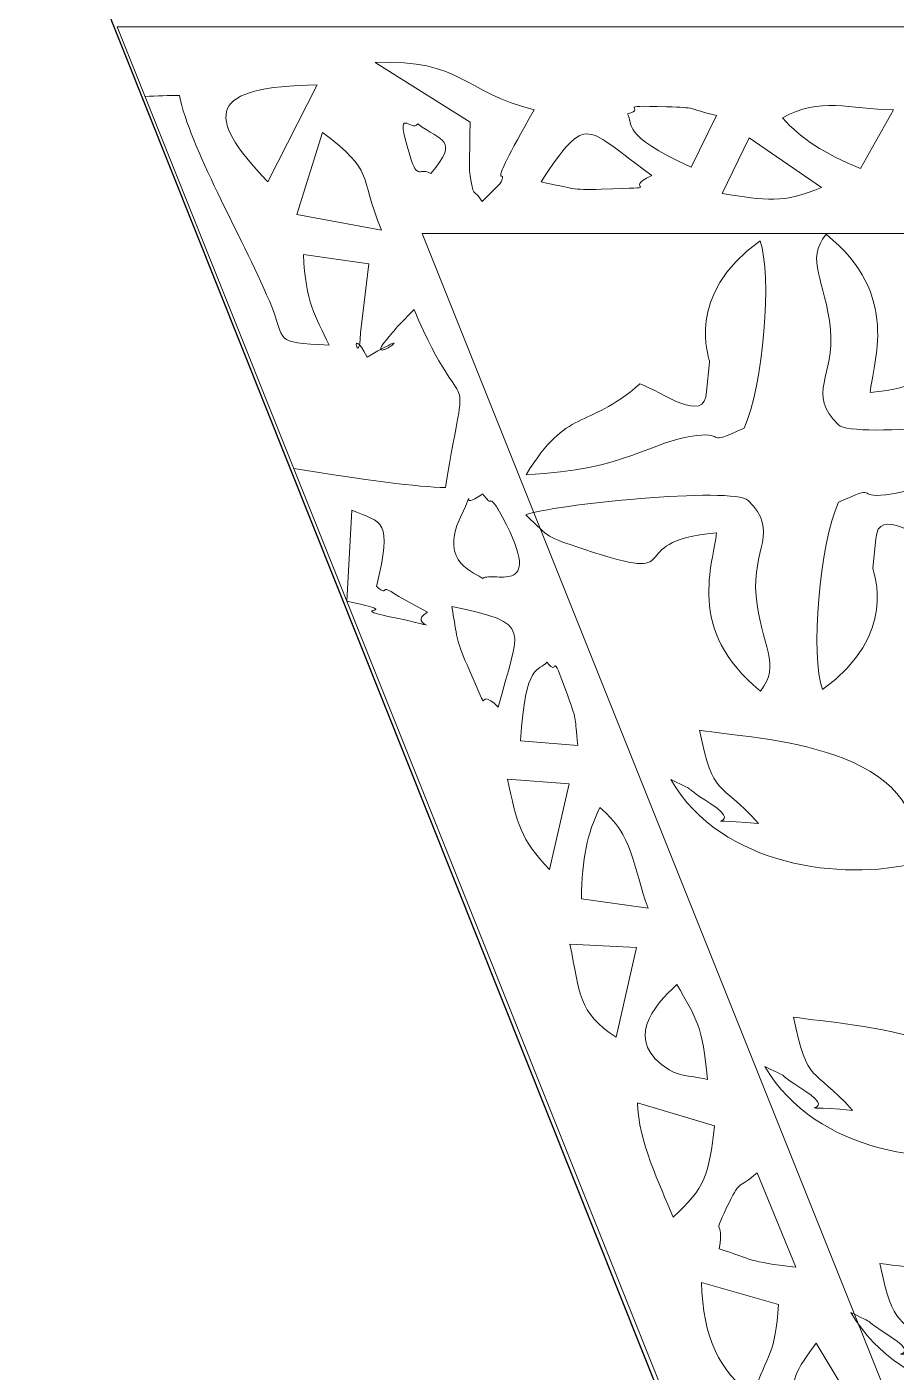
# Model space of a CAD drawing. Header units: inches. Extents: x 249 to 1192, y -18 to 440.
# Drawn here: x 599.255 to 599.886, y 265.172 to 266.148 of the extents above; entities that cross this region are included whole.
import ezdxf

# ---------------------------------------------------------------- set-up
doc = ezdxf.new("R2010")
doc.units = ezdxf.units.IN
doc.header["$MEASUREMENT"] = 0
doc.layers.add('ACP', color=15, linetype='Continuous', lineweight=15)
doc.layers.add('KOLOM', color=5, linetype='Continuous')

# ---------------------------------------------------------------- blocks, each defined once
blk = doc.blocks.new('GOTGAA')
for points in [[(0.01962130052610511, 2.461579883541902), (1.019621299984611, -0.03842011650981324), (0.0196212999846109, -0.03842011650981324), (0.0196212999846109, 2.461579883490187)], [(0.01962129998461107, 2.057692524164811), (0.7980663558168338, 0.1115798834901867), (0.0196212999846109, 0.1115798834901868)]]:
    blk.add_lwpolyline(points)
for points in [[(0.5122094207046025, 0.9168548972063868), (0.5122094207046025, 0.9168548972063868), (0.4742638931887094, 0.9800083029793144), (0.4742638931887094, 0.9800083029793144)], [(0.4742638931887094, 0.9800083029793144), (0.4742638931887094, 0.9800083029793144), (0.5122094207046025, 0.9168548972063868), (0.5122094207046025, 0.9168548972063868)], [(0.5320618563726914, 0.9666196965069502), (0.5271955113657849, 0.9430444893151397), (0.5321216740625812, 0.9431148630679511), (0.5122094207046025, 0.9168548972063868)], [(0.5122094207046025, 0.9168548972063868), (0.5321216740625812, 0.9431148630679511), (0.5271955113657849, 0.9430444893151397), (0.5320618563726914, 0.9666196965069502)], [(0.5395214741706973, 0.8888707744009435), (0.5419282565168462, 0.9247402762089011), (0.5468684939642046, 0.9238324547976345), (0.5584309015511135, 0.9544379998953013)], [(0.5584309015511135, 0.9544379998953013), (0.5468684939642046, 0.9238324547976345), (0.5419282565168462, 0.9247402762089011), (0.5395214741706973, 0.8888707744009435)], [(0.5584309015511135, 0.9544379998953013), (0.5819674031788779, 0.9381535134947493), (0.5946909776871743, 0.9120976315163377), (0.5953419349006794, 0.872829077447591)], [(0.5953419349006794, 0.872829077447591), (0.5946909776871743, 0.9120976315163377), (0.5819674031788779, 0.9381535134947493), (0.5584309015511135, 0.9544379998953013)], [(0.5953419349006794, 0.872829077447591), (0.5953419349006794, 0.872829077447591), (0.5395214741706973, 0.8888707744009435), (0.5395214741706973, 0.8888707744009435)], [(0.5395214741706973, 0.8888707744009435), (0.5395214741706973, 0.8888707744009435), (0.5953419349006794, 0.872829077447591), (0.5953419349006794, 0.872829077447591)], [(0.5269914274826317, 0.8616853936899095), (0.5622099720770845, 0.8576494589661774), (0.5578116125263735, 0.8563053202874801), (0.5824987250126036, 0.8482791937793428)], [(0.5549438820993098, 0.793229325642645), (0.5549438820993098, 0.793229325642645), (0.5269914274826317, 0.8616853936899095), (0.5269914274826317, 0.8616853936899095)], [(0.5269914274826317, 0.8616853936899095), (0.5269914274826317, 0.8616853936899095), (0.5549438820993098, 0.793229325642645), (0.5549438820993098, 0.793229325642645)], [(0.5824987250126036, 0.8482791937793428), (0.5578116125263735, 0.8563053202874801), (0.5622099720770845, 0.8576494589661774), (0.5269914274826317, 0.8616853936899095)], [(0.5824987250126036, 0.8482791937793428), (0.5788216964282094, 0.8241022910009951), (0.5883573399341505, 0.8418012898330557), (0.5772101374888288, 0.8184688720884445)], [(0.5772101374888288, 0.8184688720884445), (0.5883573399341505, 0.8418012898330557), (0.5788216964282094, 0.8241022910009951), (0.5824987250126036, 0.8482791937793428)], [(0.5859364828374393, 0.7591649105942991), (0.5898492634937516, 0.7944397541910007), (0.5931251616871214, 0.8044926447801055), (0.6159614444744124, 0.8253725372392403)], [(0.6159614444744124, 0.8253725372392403), (0.5931251616871214, 0.8044926447801055), (0.5898492634937516, 0.7944397541910007), (0.5859364828374393, 0.7591649105942991)], [(0.6159614444744124, 0.8253725372392403), (0.625796176429802, 0.8018078861103515), (0.6411517292932437, 0.7701924776598416), (0.6419997330146207, 0.7423455836723807)], [(0.6419997330146207, 0.7423455836723807), (0.6411517292932437, 0.7701924776598416), (0.625796176429802, 0.8018078861103515), (0.6159614444744124, 0.8253725372392403)], [(0.5772101374888288, 0.8184688720884445), (0.5672241019648947, 0.7975643488158257), (0.5688075114031508, 0.8052526813104683), (0.5549438820993098, 0.793229325642645)], [(0.5549438820993098, 0.793229325642645), (0.5688075114031508, 0.8052526813104683), (0.5672241019648947, 0.7975643488158257), (0.5772101374888288, 0.8184688720884445)], [(0.6419997330146207, 0.7423455836723807), (0.6419997330146207, 0.7423455836723807), (0.5859364828374393, 0.7591649105942991), (0.5859364828374393, 0.7591649105942991)], [(0.5859364828374393, 0.7591649105942991), (0.5859364828374393, 0.7591649105942991), (0.6419997330146207, 0.7423455836723807), (0.6419997330146207, 0.7423455836723807)], [(0.5910561733544668, 0.7253995839954015), (0.5978577965636861, 0.7235733851099464), (0.6115736409866231, 0.7231370678425159), (0.6188432496520382, 0.7185768486603388)], [(0.613343540869829, 0.6565247921189094), (0.5991245241142908, 0.681468768802901), (0.5945185619927862, 0.6865251229423982), (0.5910561733544668, 0.7253995839954015)], [(0.6188432496520382, 0.7185768486603388), (0.6115736409866231, 0.7231370678425159), (0.5978577965636861, 0.7235733851099464), (0.5910561733544668, 0.7253995839954015)], [(0.5910561733544668, 0.7253995839954015), (0.5945185619927862, 0.6865251229423982), (0.5991245241142908, 0.681468768802901), (0.613343540869829, 0.6565247921189094)], [(0.6188432496520382, 0.7185768486603388), (0.6525945015003735, 0.697394349064115), (0.63024027891984, 0.6722286950587676), (0.613343540869829, 0.6565247921189094)], [(0.613343540869829, 0.6565247921189094), (0.63024027891984, 0.6722286950587676), (0.6525945015003735, 0.697394349064115), (0.6188432496520382, 0.7185768486603388)], [(0.6425732791000336, 0.6297616539247435), (0.6425732791000336, 0.6297616539247435), (0.6574960333836856, 0.6947307025202044), (0.6574960333836856, 0.6947307025202044)], [(0.6574960333836856, 0.6947307025202044), (0.6574960333836856, 0.6947307025202044), (0.6425732791000336, 0.6297616539247435), (0.6425732791000336, 0.6297616539247435)], [(0.6574960333836856, 0.6947307025202044), (0.6853042218071002, 0.6768170637420692), (0.6834569107958017, 0.6631328875078972), (0.6909130099061669, 0.6273232033898294)], [(0.6909130099061669, 0.6273232033898294), (0.6834569107958017, 0.6631328875078972), (0.6853042218071002, 0.6768170637420692), (0.6574960333836856, 0.6947307025202044)], [(0.3735081879767418, 0.4514073973256298), (0.478651472441558, 0.6348452590619071), (0.2651272814039325, 0.6706946652796824), (0.2616623135810807, 0.6097523181724636)], [(0.2616623135810807, 0.6097523181724636), (0.2651272814039325, 0.6706946652796824), (0.478651472441558, 0.6348452590619071), (0.3735081879767418, 0.4514073973256298)], [(0.6909130099061669, 0.6273232033898294), (0.6909130099061669, 0.6273232033898294), (0.6425732791000336, 0.6297616539247435), (0.6425732791000336, 0.6297616539247435)], [(0.6425732791000336, 0.6297616539247435), (0.6425732791000336, 0.6297616539247435), (0.6909130099061669, 0.6273232033898294), (0.6909130099061669, 0.6273232033898294)], [(0.6342551015177291, 0.601063237528265), (0.6342551015177291, 0.601063237528265), (0.6826405752631898, 0.5943284693842164), (0.6826405752631898, 0.5943284693842164)], [(0.669241412727904, 0.5281489922403998), (0.6447056038102184, 0.5479592036568016), (0.645490271154065, 0.5706864071272351), (0.6342551015177291, 0.601063237528265)], [(0.6342551015177291, 0.601063237528265), (0.645490271154065, 0.5706864071272351), (0.6447056038102184, 0.5479592036568016), (0.669241412727904, 0.5281489922403998)], [(0.6826405752631898, 0.5943284693842164), (0.6826405752631898, 0.5943284693842164), (0.6342551015177291, 0.601063237528265), (0.6342551015177291, 0.601063237528265)], [(0.6826405752631898, 0.5943284693842164), (0.6819931367373251, 0.5645990775090513), (0.6785905657888952, 0.5473856575713889), (0.669241412727904, 0.5281489922403998)], [(0.669241412727904, 0.5281489922403998), (0.6785905657888952, 0.5473856575713889), (0.6819931367373251, 0.5645990775090513), (0.6826405752631898, 0.5943284693842164)], [(0.6914759999286577, 0.5109496470532998), (0.6914759999286577, 0.5109496470532998), (0.705737240935883, 0.5730720773475407), (0.705737240935883, 0.5730720773475407)], [(0.705737240935883, 0.5730720773475407), (0.705737240935883, 0.5730720773475407), (0.6914759999286577, 0.5109496470532998), (0.6914759999286577, 0.5109496470532998)], [(0.705737240935883, 0.5730720773475407), (0.7268106612152491, 0.5516538256793988), (0.7294778264468, 0.53891617642054), (0.736226669341411, 0.5076385619835246)], [(0.736226669341411, 0.5076385619835246), (0.7294778264468, 0.53891617642054), (0.7268106612152491, 0.5516538256793988), (0.705737240935883, 0.5730720773475407)], [(0.736226669341411, 0.5076385619835246), (0.736226669341411, 0.5076385619835246), (0.6914759999286577, 0.5109496470532998), (0.6914759999286577, 0.5109496470532998)], [(0.6914759999286577, 0.5109496470532998), (0.6914759999286577, 0.5109496470532998), (0.736226669341411, 0.5076385619835246), (0.736226669341411, 0.5076385619835246)], [(0.6851740303643991, 0.4830147858748246), (0.6851740303643991, 0.4830147858748246), (0.7266980632107507, 0.4796896260544872), (0.7266980632107507, 0.4796896260544872)], [(0.7266980632107507, 0.4796896260544872), (0.7235910620241287, 0.4216136865469003), (0.7129188824102837, 0.4296151822415535), (0.7077147433898826, 0.4225426200840104)], [(0.7429579187978189, 0.4552664151412996), (0.7615084400388972, 0.4368918282822497), (0.7452908087035158, 0.4713820045351043), (0.765614748515441, 0.4246467952930705)], [(0.7766634277068267, 0.3821410485950002), (0.7161666311025284, 0.3948364736021722), (0.7281653559568678, 0.3973206670764137), (0.7429579187978189, 0.4552664151412996)], [(0.7077147433898826, 0.4225426200840104), (0.6981192821940516, 0.4353928673473675), (0.7063037496460143, 0.4086719534048884), (0.6924717885309388, 0.4469799057477603)], [(0.765614748515441, 0.4246467952930705), (0.7743199817382078, 0.404628981305875), (0.7724269277875819, 0.4054980971530955), (0.7766634277068267, 0.3821410485950002)], [(0.7942745803024053, 0.3864388220665179), (0.8113613274850071, 0.3961363252039253), (0.7731096741443844, 0.3996690875950565), (0.8166886205728281, 0.390689396736325)], [(0.8166886205728281, 0.390689396736325), (0.7731096741443844, 0.3996690875950565), (0.8113613274850071, 0.3961363252039253), (0.7942745803024053, 0.3864388220665179)], [(0.8166886205728281, 0.390689396736325), (0.860299235190037, 0.381706187189953), (0.8050347271072645, 0.388405768457596), (0.8528783229560775, 0.3784373263718647)], [(0.8528783229560775, 0.3784373263718647), (0.8050347271072645, 0.388405768457596), (0.860299235190037, 0.381706187189953), (0.8166886205728281, 0.390689396736325)], [(0.8134619840064266, 0.3759742450234665), (0.8134619840064266, 0.3759742450234665), (0.7942745803024053, 0.3864388220665179), (0.7942745803024053, 0.3864388220665179)], [(0.7942745803024053, 0.3864388220665179), (0.7942745803024053, 0.3864388220665179), (0.8134619840064266, 0.3759742450234665), (0.8134619840064266, 0.3759742450234665)], [(0.7432183016832209, 0.3114048709566472), (0.7056668671830715, 0.3777849132959762), (0.746504755939512, 0.3558036716053434), (0.7542177192476389, 0.3618769264729649)], [(0.7542177192476389, 0.3618769264729649), (0.746504755939512, 0.3558036716053434), (0.7056668671830715, 0.3777849132959762), (0.7432183016832209, 0.3114048709566472)], [(0.8256014563663887, 0.370439349364852), (0.824334728815784, 0.3679375624524076), (0.8179623854987139, 0.3737222849335025), (0.8134619840064266, 0.3759742450234665)], [(0.8134619840064266, 0.3759742450234665), (0.8179623854987139, 0.3737222849335025), (0.824334728815784, 0.3679375624524076), (0.8256014563663887, 0.370439349364852)], [(0.831350991971078, 0.3678179270726283), (0.8295212743979822, 0.3688629773018771), (0.8264600161506875, 0.3721388754952465), (0.8256014563663887, 0.370439349364852)], [(0.8256014563663887, 0.370439349364852), (0.8264600161506875, 0.3721388754952465), (0.8295212743979822, 0.3688629773018771), (0.831350991971078, 0.3678179270726283)], [(0.8528783229560775, 0.3784373263718647), (0.8528783229560775, 0.3784373263718647), (0.8491344393065123, 0.3122719239786104), (0.8491344393065123, 0.3122719239786104)], [(0.8491344393065123, 0.3122719239786104), (0.8491344393065123, 0.3122719239786104), (0.8528783229560775, 0.3784373263718647), (0.8528783229560775, 0.3784373263718647)], [(0.7542177192476389, 0.3618769264729649), (0.7586442282994743, 0.35819637920093), (0.7865931642285118, 0.3508247285939385), (0.7703931263313334, 0.3173303409433648)], [(0.7703931263313334, 0.3173303409433648), (0.7865931642285118, 0.3508247285939385), (0.7586442282994743, 0.35819637920093), (0.7542177192476389, 0.3618769264729649)], [(0.8491344393065123, 0.3122719239786104), (0.8269913379844135, 0.321804048796911), (0.8195422762493293, 0.3182009126529685), (0.831350991971078, 0.3678179270726283)], [(0.831350991971078, 0.3678179270726283), (0.8195422762493293, 0.3182009126529685), (0.8269913379844135, 0.321804048796911), (0.8491344393065123, 0.3122719239786104)], [(0.7703931263313334, 0.3173303409433648), (0.75750417350393, 0.2906798007536971), (0.7732291885696317, 0.3143464938241625), (0.7542634621869662, 0.3004969392708841)], [(0.7542634621869662, 0.3004969392708841), (0.7732291885696317, 0.3143464938241625), (0.75750417350393, 0.2906798007536971), (0.7703931263313334, 0.3173303409433648)], [(0.7486722675261024, 0.3058207136710646), (0.7479157496833803, 0.3043111966732606), (0.7441085296562847, 0.3098284988936723), (0.7432183016832209, 0.3114048709566472)], [(0.7432183016832209, 0.3114048709566472), (0.7441085296562847, 0.3098284988936723), (0.7479157496833803, 0.3043111966732606), (0.7486722675261024, 0.3058207136710646)], [(0.7542634621869662, 0.3004969392708841), (0.7525252304925252, 0.3023935119091506), (0.7494182293059031, 0.3073161559183063), (0.7486722675261024, 0.3058207136710646)], [(0.7486722675261024, 0.3058207136710646), (0.7494182293059031, 0.3073161559183063), (0.7525252304925252, 0.3023935119091506), (0.7542634621869662, 0.3004969392708841)], [(0.8040634483639354, 0.1666355053607278), (0.7648934175491244, 0.2585717760335075), (0.7644043199670852, 0.1934232743683778), (0.7813327262058614, 0.2958170847089275)], [(0.7813327262058614, 0.2958170847089275), (0.7644043199670852, 0.1934232743683778), (0.7648934175491244, 0.2585717760335075), (0.8040634483639354, 0.1666355053607278)], [(0.7813327262058614, 0.2958170847089275), (0.8001493965884294, 0.2957943556811034), (0.840807897269911, 0.2902302662152998), (0.8914024179639555, 0.2821270887220322)], [(0.8914024179639548, 0.2821270887220324), (0.8408078972699107, 0.2902302662152999), (0.8001493965884294, 0.2957943556811034), (0.7813327262058614, 0.2958170847089275)], [(0.8380539709718295, 0.2012136488045968), (0.7903194544398738, 0.1732365633744348), (0.8489583839699519, 0.2154045160590104), (0.8196371598610925, 0.1833985332803972)], [(0.8196371598610925, 0.1833985332803972), (0.8489583839699519, 0.2154045160590104), (0.7903194544398738, 0.1732365633744348), (0.8380539709718295, 0.2012136488045968)], [(0.8429695776057038, 0.1837046591051267), (0.8434199696236966, 0.2112559833307798), (0.8520583477812931, 0.1749184960666267), (0.8380539709718295, 0.2012136488045968)], [(0.8380539709718295, 0.2012136488045968), (0.8520583477812931, 0.1749184960666267), (0.8434199696236966, 0.2112559833307798), (0.8429695776057038, 0.1837046591051267)], [(0.9091103491854742, 0.160425021675124), (0.8957815604029997, 0.1916005941705629), (0.9082060464618482, 0.189960885730058), (0.8657284492649023, 0.1925928640852033)], [(0.8657284492649023, 0.1925928640852033), (0.8755596625326516, 0.1711429442282965), (0.8830544672070628, 0.1616143380976363), (0.8843106386947458, 0.1268074799571303)], [(0.8843106386947458, 0.1268074799571303), (0.8830544672070628, 0.1616143380976363), (0.8755596625326516, 0.1711429442282965), (0.8657284492649023, 0.1925928640852033)], [(0.8657284492649023, 0.1925928640852033), (0.9082060464618482, 0.189960885730058), (0.8957815604029997, 0.1916005941705629), (0.9091103491854742, 0.160425021675124)], [(0.8148798941710437, 0.1777299274914411), (0.8148798941710437, 0.1777299274914411), (0.8040634483639354, 0.1666355053607278), (0.8040634483639354, 0.1666355053607278)], [(0.8040634483639354, 0.1666355053607278), (0.8040634483639354, 0.1666355053607278), (0.8148798941710437, 0.1777299274914411), (0.8148798941710437, 0.1777299274914411)], [(0.8196371598610925, 0.1833985332803972), (0.8182191287419434, 0.1818538294061876), (0.8162451449755845, 0.1792218510510422), (0.8148798941710437, 0.1777299274914411)], [(0.8148798941710437, 0.1777299274914411), (0.8162451449755845, 0.1792218510510422), (0.8182191287419434, 0.1818538294061876), (0.8196371598610925, 0.1833985332803972)], [(0.8369174348639257, 0.1334542809101645), (0.8369174348639257, 0.1334542809101645), (0.8429695776057038, 0.1837046591051267), (0.8429695776057038, 0.1837046591051267)], [(0.8429695776057038, 0.1837046591051267), (0.8429695776057038, 0.1837046591051267), (0.8369174348639257, 0.1334542809101645), (0.8369174348639257, 0.1334542809101645)], [(0.9742870003517289, 0.01145786172400648), (0.967260181133513, 0.0479677646825476), (0.9294413263726803, 0.1128769955881188), (0.9091103491854742, 0.160425021675124)], [(0.9091103491854742, 0.160425021675124), (0.9294413263726803, 0.1128769955881188), (0.967260181133513, 0.0479677646825476), (0.9742870003517289, 0.01145786172400648)], [(0.8843106386947458, 0.1268074799571303), (0.8843106386947458, 0.1268074799571303), (0.8369174348639257, 0.1334542809101645), (0.8369174348639257, 0.1334542809101645)], [(0.8369174348639257, 0.1334542809101645), (0.8369174348639257, 0.1334542809101645), (0.8843106386947458, 0.1268074799571303), (0.8843106386947458, 0.1268074799571303)], [(0.8276914358703545, 0.1091682988149595), (0.8276914358703545, 0.1091682988149595), (0.8890538296342325, 0.09784516198760922), (0.8890538296342325, 0.09784516198760922)], [(0.8705068270807947, 0.0381858130417665), (0.8318540433491473, 0.0676513033438889), (0.8446550289855363, 0.06744721946073592), (0.8276914358703545, 0.1091682988149595)], [(0.8276914358703545, 0.1091682988149595), (0.8446550289855363, 0.06744721946073592), (0.8318540433491473, 0.0676513033438889), (0.8705068270807947, 0.0381858130417665)], [(0.8890538296342325, 0.09784516198760922), (0.8890538296342325, 0.09784516198760922), (0.8276914358703545, 0.1091682988149595), (0.8276914358703545, 0.1091682988149595)], [(0.8890538296342325, 0.09784516198760922), (0.8890538296342325, 0.09784516198760922), (0.8705068270807947, 0.0381858130417665), (0.8705068270807947, 0.0381858130417665)], [(0.8705068270807947, 0.0381858130417665), (0.8705068270807947, 0.0381858130417665), (0.8890538296342325, 0.09784516198760922), (0.8890538296342325, 0.09784516198760922)], [(0.5082700930010393, 0.07808565730946393), (0.5359219710809571, 0.08984168493124312), (0.548750725191542, 0.08765432419641828), (0.5803251943488137, 0.0824688692768154)], [(0.5803251943488137, 0.0824688692768154), (0.548750725191542, 0.08765432419641828), (0.5359219710809571, 0.08984168493124312), (0.5082700930010393, 0.07808565730946393)], [(0.7169204361224752, 0.02179047774964558), (0.7566429008968554, 0.0920094083048352), (0.7337256882938312, 0.05937006175091968), (0.7416075486087053, 0.07526045513572811)], [(0.7416075486087053, 0.07526045513572811), (0.7337256882938312, 0.05937006175091968), (0.7566429008968554, 0.0920094083048352), (0.7169204361224752, 0.02179047774964558)], [(0.7416075486087053, 0.07526045513572811), (0.7416075486087053, 0.07526045513572811), (0.7547392908833077, 0.08831830496987866), (0.7547392908833077, 0.08831830496987866)], [(0.7547392908833077, 0.08831830496987866), (0.7547392908833077, 0.08831830496987866), (0.7416075486087053, 0.07526045513572811), (0.7416075486087053, 0.07526045513572811)], [(0.7547392908833077, 0.08831830496987866), (0.7613579423352175, 0.07722388283916554), (0.7606753169329472, 0.08830071153167585), (0.7638280610588969, 0.06591130207473693)], [(0.7638280610588969, 0.06591130207473693), (0.7606753169329472, 0.08830071153167585), (0.7613579423352175, 0.07722388283916554), (0.7547392908833077, 0.08831830496987866)], [(0.5803251943488137, 0.0824688692768154), (0.5803251943488137, 0.0824688692768154), (0.5608415186130262, 0.04204644880189168), (0.5608415186130262, 0.04204644880189168)], [(0.5608415186130262, 0.04204644880189168), (0.5608415186130262, 0.04204644880189168), (0.5803251943488137, 0.0824688692768154), (0.5803251943488137, 0.0824688692768154)], [(0.6315195923325905, 0.06953499517867101), (0.65541489049376, 0.08005934819181659), (0.6173807332836234, 0.07761257288583412), (0.6683128215318934, 0.07939153298821333)], [(0.6683128215318934, 0.07939153298821333), (0.6901282601106775, 0.08015350536568677), (0.6886257483039699, 0.07871077396775572), (0.7119100323432974, 0.07409105907537228)], [(0.5608415186130262, 0.04204644880189168), (0.5608415186130262, 0.04204644880189168), (0.5082700930010393, 0.07808565730946393), (0.5082700930010393, 0.07808565730946393)], [(0.5082700930010393, 0.07808565730946393), (0.5082700930010393, 0.07808565730946393), (0.5608415186130262, 0.04204644880189168), (0.5608415186130262, 0.04204644880189168)], [(0.7119100323432974, 0.07409105907537228), (0.6779235252909768, 0.0224581862725044), (0.6800102756983755, 0.03453237726340763), (0.6315195923325905, 0.06953499517867101)], [(0.791981080871087, 0.06795565959390736), (0.7997221936803386, 0.06279726351283371), (0.8014041263725302, 0.07408521346377799), (0.807224035730031, 0.05473595012829059)], [(0.807224035730031, 0.05473595012829059), (0.8014041263725302, 0.07408521346377799), (0.7997221936803386, 0.06279726351283371), (0.791981080871087, 0.06795565959390736)], [(0.8744196077371073, 0.003635819099022125), (0.8744196077371073, 0.003635819099022125), (0.9102539226686593, 0.07394271684522576), (0.9102539226686593, 0.07394271684522576)], [(0.9102539226686593, 0.07394271684522576), (0.9575380471826218, 0.02462127218737381), (0.9525872536723416, 0.004870878460861624), (0.8744196077371073, 0.003635819099022125)], [(0.8744196077371073, 0.003635819099022125), (0.9525872536723416, 0.004870878460861624), (0.9575380471826218, 0.02462127218737381), (0.9102539226686593, 0.07394271684522576)], [(0.9102539226686593, 0.07394271684522576), (0.9102539226686593, 0.07394271684522576), (0.8744196077371073, 0.003635819099022125), (0.8744196077371073, 0.003635819099022125)], [(0.4560258171217204, 0.02183855123364076), (0.4560258171217204, 0.02183855123364076), (0.4800272031596871, 0.06438787131966839), (0.4800272031596871, 0.06438787131966839)], [(0.4800272031596871, 0.06438787131966839), (0.4800272031596871, 0.06438787131966839), (0.4560258171217204, 0.02183855123364076), (0.4560258171217204, 0.02183855123364076)], [(0.4800272031596871, 0.06438787131966839), (0.5074501500980699, 0.05288839745663765), (0.5222183480187268, 0.04341318531200855), (0.5366892986047653, 0.0276636600762834)], [(0.5366892986047653, 0.0276636600762834), (0.5222183480187268, 0.04341318531200855), (0.5074501500980699, 0.05288839745663765), (0.4800272031596871, 0.06438787131966839)], [(0.5845222041215345, 0.02594376507225649), (0.5845222041215345, 0.02594376507225649), (0.6028362744287517, 0.0633589601196971), (0.6028362744287517, 0.0633589601196971)], [(0.6028362744287517, 0.0633589601196971), (0.6557313472459474, 0.03918088166573064), (0.6443749350801955, 0.0321843644047437), (0.649047715171454, 0.02475003022912903)], [(0.7638280610588969, 0.06591130207473693), (0.7638526918723808, 0.06574944244327088), (0.7634761922948398, 0.03366252984892454), (0.763433968043153, 0.03066108929151963)], [(0.763433968043153, 0.03066108929151963), (0.7634761922948398, 0.03366252984892454), (0.7638526918723808, 0.06574944244327088), (0.7638280610588969, 0.06591130207473693)], [(0.8012915283680321, 0.03204393353426305), (0.7845742433876901, 0.04454934940884421), (0.7706543150816001, 0.04300464553463458), (0.791981080871087, 0.06795565959390736)], [(0.791981080871087, 0.06795565959390736), (0.7706543150816001, 0.04300464553463458), (0.7845742433876901, 0.04454934940884421), (0.8012915283680321, 0.03204393353426305)], [(0.807224035730031, 0.05473595012829059), (0.8189271908225625, 0.01581574613596002), (0.8059713829299885, 0.03889833705809091), (0.8012915283680321, 0.03204393353426305)], [(0.8012915283680321, 0.03204393353426305), (0.8059713829299885, 0.03889833705809091), (0.8189271908225625, 0.01581574613596002), (0.807224035730031, 0.05473595012829059)], [(0.763433968043153, 0.03066108929151963), (0.763433968043153, 0.03066108929151963), (0.8322102366657094, -0.01261173131219488), (0.8322102366657094, -0.01261173131219488)], [(0.8322102366657094, -0.01261173131219488), (0.8322102366657094, -0.01261173131219488), (0.763433968043153, 0.03066108929151963), (0.763433968043153, 0.03066108929151963)], [(0.5366892986047653, 0.0276636600762834), (0.5092644292208517, 0.01209680635168642), (0.4884066267919334, 0.02115735590804313), (0.4560258171217204, 0.02183855123364076)], [(0.4560258171217204, 0.02183855123364076), (0.4884066267919334, 0.02115735590804313), (0.5092644292208517, 0.01209680635168642), (0.5366892986047653, 0.0276636600762834)], [(0.649047715171454, 0.02475003022912903), (0.6335746823333128, 0.02053256830518579), (0.6614358099610693, 0.01835304617787159), (0.6207240398037577, 0.01952527979405039)], [(0.8322102366657094, -0.01261173131219488), (0.7689020086365969, -0.01484609796395598), (0.7695283350366182, 0.008440576841328068), (0.7169204361224752, 0.02179047774964558)], [(0.7169204361224752, 0.02179047774964558), (0.7695283350366182, 0.008440576841328068), (0.7689020086365969, -0.01484609796395598), (0.8322102366657094, -0.01261173131219488)], [(0.999439708103822, 0.01203386322052879), (0.9905397971370183, 0.0115542424343611), (0.9821210337693718, 0.01134405444691592), (0.9742870003517289, 0.01145786172400648)], [(0.9742870003517289, 0.01145786172400648), (0.9821210337693718, 0.01134405444691592), (0.9905397971370185, 0.01155424243436111), (0.9994397081038221, 0.01203386322052881)]]:
    blk.add_open_spline(points, degree=3)
for points, knots in [([(0.4231806117354266, 0.9265838612202999), (0.4785766117354284, 0.9217438612202984), (0.4289686117354256, 0.9308878612202975), (0.4577406117354256, 0.9123838612203046), (0.4577406117354256, 0.9123838612203046), (0.4848206117354272, 0.8949638612203032), (0.4626806117354269, 0.9064918612203017), (0.486968611735429, 0.8946678612202974), (0.486968611735429, 0.8946678612202974), (0.4495126117354266, 0.9584958612202983), (0.3618806117354309, 0.9681678612203073), (0.3093886117354265, 0.9553598612203076), (0.3093886117354265, 0.9553598612203076), (0.2973046117354285, 0.8689198612203044), (0.4231646117354279, 0.8655998612203022), (0.4660086117354267, 0.8589118612203053), (0.4660086117354267, 0.8589118612203053), (0.4555846117354298, 0.9091678612203027), (0.4526166117354271, 0.8936398612203065), (0.4231806117354266, 0.9265838612202999)], [0, 0, 0, 0, 0.1666666666666667, 0.1666666666666667, 0.1666666666666667, 0.1666666666666667, 0.3333333333333333, 0.3333333333333333, 0.3333333333333333, 0.3333333333333333, 0.5, 0.5, 0.5, 0.5, 0.6666666666666666, 0.6666666666666666, 0.6666666666666666, 0.6666666666666666, 1, 1, 1, 1]), ([(0.485785299732091, 0.7478794958114876), (0.5411812997320928, 0.7430394958114861), (0.49157329973209, 0.7521834958114852), (0.5203452997320901, 0.7336794958114923), (0.5203452997320901, 0.7336794958114923), (0.5474252997320916, 0.716259495811491), (0.5252852997320914, 0.7277874958114894), (0.5495732997320935, 0.7159634958114851), (0.5495732997320935, 0.7159634958114851), (0.5121172997320911, 0.779791495811486), (0.4244852997320953, 0.789463495811495), (0.3719932997320909, 0.7766554958114953), (0.3719932997320909, 0.7766554958114953), (0.3599092997320929, 0.6902154958114921), (0.4857692997320923, 0.6868954958114899), (0.5286132997320911, 0.680207495811493), (0.5286132997320911, 0.680207495811493), (0.5181892997320943, 0.7304634958114904), (0.5152212997320915, 0.7149354958114942), (0.485785299732091, 0.7478794958114876)], [0, 0, 0, 0, 0.1666666666666667, 0.1666666666666667, 0.1666666666666667, 0.1666666666666667, 0.3333333333333333, 0.3333333333333333, 0.3333333333333333, 0.3333333333333333, 0.5, 0.5, 0.5, 0.5, 0.6666666666666666, 0.6666666666666666, 0.6666666666666666, 0.6666666666666666, 1, 1, 1, 1]), ([(0.5539842195078264, 0.5397212390626396), (0.6093802195078282, 0.5348812390626381), (0.5597722195078254, 0.5440252390626372), (0.5885442195078254, 0.5255212390626443), (0.5885442195078254, 0.5255212390626443), (0.615624219507827, 0.5081012390626429), (0.5934842195078267, 0.5196292390626414), (0.6177722195078288, 0.5078052390626371), (0.6177722195078288, 0.5078052390626371), (0.5803162195078264, 0.571633239062638), (0.4926842195078306, 0.581305239062647), (0.4401922195078262, 0.5684972390626473), (0.4401922195078262, 0.5684972390626473), (0.4281082195078282, 0.4820572390626441), (0.5539682195078277, 0.4787372390626419), (0.5968122195078265, 0.472049239062645), (0.5968122195078265, 0.472049239062645), (0.5863882195078296, 0.5223052390626424), (0.5834202195078269, 0.5067772390626462), (0.5539842195078264, 0.5397212390626396)], [0, 0, 0, 0, 0.1666666666666667, 0.1666666666666667, 0.1666666666666667, 0.1666666666666667, 0.3333333333333333, 0.3333333333333333, 0.3333333333333333, 0.3333333333333333, 0.5, 0.5, 0.5, 0.5, 0.6666666666666666, 0.6666666666666666, 0.6666666666666666, 0.6666666666666666, 1, 1, 1, 1]), ([(0.6924717885309388, 0.4469799057477603), (0.7063037496460143, 0.4086719534048884), (0.6981192821940516, 0.4353928673473675), (0.7077147433898826, 0.4225426200840104), (0.7077147433898826, 0.4225426200840104), (0.7129188824102837, 0.4296151822415535), (0.7235910620241287, 0.4216136865469003), (0.7266980632107507, 0.4796896260544872), (0.7266980632107507, 0.4796896260544872), (0.7266980632107507, 0.4796896260544872), (0.6851740303643991, 0.4830147858748246), (0.6851740303643991, 0.4830147858748246), (0.6851740303643991, 0.4830147858748246), (0.6881156532319146, 0.4605374092268716), (0.6847764186610149, 0.4682996341619662), (0.6924717885309388, 0.4469799057477603), (0.6924717885309388, 0.4469799057477603), (0.6847764186610149, 0.4682996341619662), (0.6881156532319146, 0.4605374092268716), (0.6851740303643991, 0.4830147858748246)], [0.4, 0.4, 0.4, 0.4, 1.2, 1.2, 1.2, 1.2, 1.6, 1.6, 1.6, 1.6, 2, 2, 2, 2, 2.8, 2.8, 2.8, 2.8, 3.2, 3.2, 3.2, 3.2]), ([(0.7766634277068267, 0.3821410485950002), (0.7724269277875819, 0.4054980971530955), (0.7743199817382078, 0.404628981305875), (0.765614748515441, 0.4246467952930705), (0.765614748515441, 0.4246467952930705), (0.7452908087035158, 0.4713820045351043), (0.7615084400388972, 0.4368918282822497), (0.7429579187978189, 0.4552664151412996), (0.7429579187978189, 0.4552664151412996), (0.7281653559568678, 0.3973206670764137), (0.7161666311025284, 0.3948364736021722), (0.7766634277068267, 0.3821410485950002)], [0, 0, 0, 0, 0.5, 0.5, 0.5, 0.5, 1.25, 1.25, 1.25, 1.25, 1.75, 1.75, 1.75, 1.75]), ([(0.4204092732728659, 0.3386396560409501), (0.380269273272865, 0.30407165604095), (0.3686492732728643, 0.3226956560409526), (0.3377252732728655, 0.2727836560409465), (0.3377252732728655, 0.2727836560409465), (0.4112932732728671, 0.2760396560409468), (0.427697273272865, 0.2973156560409471), (0.4616332732728656, 0.3011996560409465), (0.4616332732728656, 0.3011996560409465), (0.4838172732728685, 0.3037396560409498), (0.466309273272862, 0.2928716560409548), (0.4959372732728644, 0.3065596560409496), (0.4959372732728644, 0.3065596560409496), (0.5100932732728642, 0.3368076560409499), (0.5164492732728645, 0.4182636560409527), (0.5075532732728645, 0.4425316560409449), (0.5075532732728645, 0.4425316560409449), (0.4520452732728648, 0.4021876560409474), (0.4708492732728606, 0.3576596560409548), (0.4709932732728666, 0.3543996560409504), (0.4709932732728666, 0.3543996560409504), (0.4709932732728666, 0.3543996560409504), (0.4687932732728646, 0.3332156560409452), (0.4687932732728646, 0.3332156560409452), (0.4687932732728646, 0.3332156560409452), (0.4679412732728663, 0.3083716560409506), (0.4360852732728651, 0.3334276560409428), (0.4204092732728659, 0.3386396560409501)], [0, 0, 0, 0, 0.125, 0.125, 0.125, 0.125, 0.25, 0.25, 0.25, 0.25, 0.375, 0.375, 0.375, 0.375, 0.5, 0.5, 0.5, 0.5, 0.625, 0.625, 0.625, 0.625, 0.75, 0.75, 0.75, 0.75, 1, 1, 1, 1]), ([(0.5845895405828125, 0.3286769376890675), (0.5864175405828123, 0.350288937689065), (0.60757354058281, 0.3994529376890625), (0.5527135405828121, 0.4435449376890688), (0.5527135405828121, 0.4435449376890688), (0.5371695405828101, 0.4246129376890622), (0.5521415405828103, 0.4105929376890671), (0.5558335405828112, 0.3744689376890662), (0.5558335405828112, 0.3744689376890662), (0.5592455405828121, 0.3410889376890651), (0.5381695405828113, 0.327856937689063), (0.5616295405828149, 0.3052209376890644), (0.5616295405828149, 0.3052209376890644), (0.5722855405828122, 0.2949369376890658), (0.7056495405828089, 0.3084329376890693), (0.7229135405828133, 0.3157809376890697), (0.7229135405828133, 0.3157809376890697), (0.7044975405828113, 0.3331169376890628), (0.709433540582812, 0.3311849376890663), (0.6809095405828112, 0.3406249376890571), (0.6809095405828112, 0.3406249376890571), (0.6007335405828096, 0.3671489376890662), (0.6569895405828108, 0.3354369376890602), (0.5845895405828125, 0.3286769376890675)], [0, 0, 0, 0, 0.1428571428571428, 0.1428571428571428, 0.1428571428571428, 0.1428571428571428, 0.2857142857142857, 0.2857142857142857, 0.2857142857142857, 0.2857142857142857, 0.4285714285714285, 0.4285714285714285, 0.4285714285714285, 0.4285714285714285, 0.5714285714285714, 0.5714285714285714, 0.5714285714285714, 0.5714285714285714, 0.7142857142857143, 0.7142857142857143, 0.7142857142857143, 0.7142857142857143, 1, 1, 1, 1]), ([(0.6401055405828098, 0.2206969376890626), (0.6802455405828107, 0.2552649376890628), (0.6918655405828114, 0.2366409376890601), (0.7227895405828102, 0.2865529376890663), (0.7227895405828102, 0.2865529376890663), (0.6492215405828086, 0.2832969376890659), (0.6328175405828107, 0.2620209376890656), (0.5988815405828101, 0.2581369376890663), (0.5988815405828101, 0.2581369376890663), (0.5766975405828072, 0.255596937689063), (0.5942055405828137, 0.266464937689058), (0.5645775405828113, 0.2527769376890632), (0.5645775405828113, 0.2527769376890632), (0.5504215405828115, 0.2225289376890629), (0.5440655405828112, 0.14107293768906), (0.5529615405828112, 0.1168049376890679), (0.5529615405828112, 0.1168049376890679), (0.6084695405828109, 0.1571489376890653), (0.5896655405828151, 0.2016769376890579), (0.5895215405828091, 0.2049369376890624), (0.5895215405828091, 0.2049369376890624), (0.5895215405828091, 0.2049369376890624), (0.5917215405828111, 0.2261209376890676), (0.5917215405828111, 0.2261209376890676), (0.5917215405828111, 0.2261209376890676), (0.5925735405828094, 0.2509649376890621), (0.6244295405828106, 0.2259089376890699), (0.6401055405828098, 0.2206969376890626)], [0, 0, 0, 0, 0.125, 0.125, 0.125, 0.125, 0.25, 0.25, 0.25, 0.25, 0.375, 0.375, 0.375, 0.375, 0.5, 0.5, 0.5, 0.5, 0.625, 0.625, 0.625, 0.625, 0.75, 0.75, 0.75, 0.75, 1, 1, 1, 1]), ([(0.4730721112384364, 0.2269637802416948), (0.4712441112384367, 0.2053517802416973), (0.4500881112384389, 0.1561877802416998), (0.5049481112384369, 0.1120957802416935), (0.5049481112384369, 0.1120957802416935), (0.5204921112384389, 0.1310277802417001), (0.5055201112384387, 0.1450477802416952), (0.5018281112384377, 0.1811717802416961), (0.5018281112384377, 0.1811717802416961), (0.4984161112384369, 0.2145517802416972), (0.5194921112384376, 0.2277837802416993), (0.496032111238434, 0.2504197802416979), (0.496032111238434, 0.2504197802416979), (0.4853761112384367, 0.2607037802416965), (0.35201211123844, 0.247207780241693), (0.3347481112384356, 0.2398597802416926), (0.3347481112384356, 0.2398597802416926), (0.3531641112384376, 0.2225237802416995), (0.3482281112384369, 0.224455780241696), (0.3767521112384378, 0.2150157802417052), (0.3767521112384378, 0.2150157802417052), (0.4569281112384393, 0.1884917802416961), (0.4006721112384382, 0.2202037802417021), (0.4730721112384364, 0.2269637802416948)], [0, 0, 0, 0, 0.1428571428571428, 0.1428571428571428, 0.1428571428571428, 0.1428571428571428, 0.2857142857142857, 0.2857142857142857, 0.2857142857142857, 0.2857142857142857, 0.4285714285714285, 0.4285714285714285, 0.4285714285714285, 0.4285714285714285, 0.5714285714285714, 0.5714285714285714, 0.5714285714285714, 0.5714285714285714, 0.7142857142857143, 0.7142857142857143, 0.7142857142857143, 0.7142857142857143, 1, 1, 1, 1]), ([(0.7119100323432974, 0.07409105907537228), (0.6886257483039699, 0.07871077396775572), (0.6901282601106775, 0.08015350536568677), (0.6683128215318934, 0.07939153298821333), (0.6683128215318934, 0.07939153298821333), (0.6173807332836234, 0.07761257288583412), (0.65541489049376, 0.08005934819181659), (0.6315195923325905, 0.06953499517867101), (0.6315195923325905, 0.06953499517867101), (0.6800102756983755, 0.03453237726340763), (0.6779235252909768, 0.0224581862725044), (0.7119100323432974, 0.07409105907537228)], [0, 0, 0, 0, 0.5, 0.5, 0.5, 0.5, 1.25, 1.25, 1.25, 1.25, 1.75, 1.75, 1.75, 1.75]), ([(0.6207240398037577, 0.01952527979405039), (0.6614358099610693, 0.01835304617787159), (0.6335746823333128, 0.02053256830518579), (0.649047715171454, 0.02475003022912903), (0.649047715171454, 0.02475003022912903), (0.6443749350801955, 0.0321843644047437), (0.6557313472459474, 0.03918088166573064), (0.6028362744287517, 0.0633589601196971), (0.6028362744287517, 0.0633589601196971), (0.6028362744287517, 0.0633589601196971), (0.5845222041215345, 0.02594376507225649), (0.5845222041215345, 0.02594376507225649), (0.5845222041215345, 0.02594376507225649), (0.6065134124517688, 0.0204417325164763), (0.5980674567230615, 0.02018009289560263), (0.6207240398037577, 0.01952527979405039), (0.6207240398037577, 0.01952527979405039), (0.5980674567230615, 0.02018009289560263), (0.6065134124517688, 0.0204417325164763), (0.5845222041215345, 0.02594376507225649)], [0.4, 0.4, 0.4, 0.4, 1.2, 1.2, 1.2, 1.2, 1.6, 1.6, 1.6, 1.6, 2, 2, 2, 2, 2.8, 2.8, 2.8, 2.8, 3.2, 3.2, 3.2, 3.2])]:
    blk.add_open_spline(points, degree=3, knots=knots)
blk = doc.blocks.new('GORRG')
at = {"xscale": -1, "rotation": 359.9999999751687}
blk.add_blockref('GOTGAA', (-0.9607574000141272, -8.50364315638577e-12), dxfattribs=at)
blk = doc.blocks.new('tampak depan')
at = {"layer": 'KOLOM'}
blk.add_lwpolyline([(684.5694537072703, 342.0769120647999), (686.8313045825572, 336.4073303200539)], dxfattribs=at)
at = {"layer": 'ACP', "xscale": -1, "rotation": 180}
blk.add_blockref('GORRG', (686.9910157643332, 340.9384919465561), dxfattribs=at)

msp = doc.modelspace()

# ---------------------------------------------------------------- block references
at = {"layer": 'KOLOM'}
msp.add_blockref('tampak depan', (-85.68993107259121, -74.82901579312323), dxfattribs=at)

doc.saveas('drawing.dxf')
